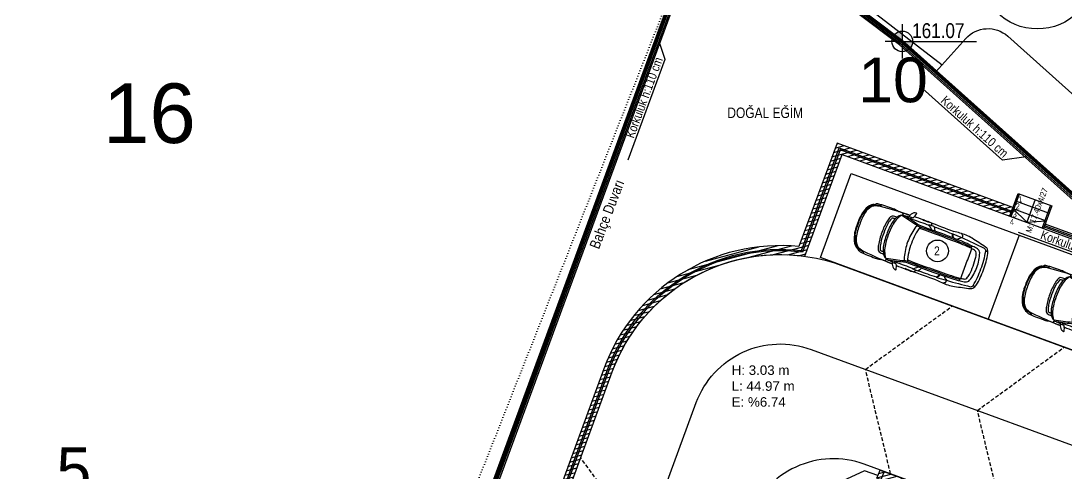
# Model space of a CAD drawing. Header units: millimetres. Extents: x 82776 to 137242, y 11666 to 27998.
# Drawn here: x 90394 to 91270, y 13695 to 14075 of the extents above; entities that cross this region are included whole.
import ezdxf
from ezdxf import colors
from ezdxf.entities.mleader import LeaderData, LeaderLine
from ezdxf.math import Vec2, Vec3
from ezdxf.xclip import XClip

# ---------------------------------------------------------------- set-up
doc = ezdxf.new("R2010")
doc.units = ezdxf.units.MM
doc.header["$XCLIPFRAME"] = 0
for name, pattern in [('( Hidden )', [0.375, 0.25, -0.125]), ('ACAD_ISO03W100', [30, 12, -18]), ('ACAD_ISO07W100', [3, 0, -3])]:
    doc.linetypes.add(name, pattern=pattern)
for name, color, linetype in [('0_IFC_Elevation_2', 31, 'Continuous'), ('0_IFC_Elevation_3', 21, 'Continuous'), ('0_IFC_Elevation_4', 11, 'Continuous'), ('0_IFC_Elevation_5', 252, 'Continuous'), ('0_IFC_Hatch', 250, 'Continuous'), ('0_IFC_Notation_Level_200', 160, 'Continuous'), ('0_IFC_Parsel Sınırı', 191, 'ACAD_ISO03W100'), ('0_IFC_Stair_Text', 221, 'Continuous'), ('0_IFC_Text_Explanation_100', 231, 'Continuous'), ('0_IFC_Text_Explanation_200', 231, 'Continuous'), ('0_IFC_Text_Explanation_50', 231, 'Continuous'), ('2_IFC_Handrail', 181, 'Continuous'), ('6_IFC_Car', 253, 'Continuous')]:
    doc.layers.add(name, color=color, linetype=linetype)
doc.layers.add('NADI', color=7, linetype='Continuous', lineweight=0)
doc.styles.add('IFC_TEXT', font='ARIALN.TTF')
doc.styles.get("Standard").update_dxf_attribs({"font": 'arial.ttf'})

# ---------------------------------------------------------------- blocks, each defined once
blk = doc.blocks.new('ARAZİYOLLAR_2')
at = {"layer": '0_IFC_Elevation_3', "elevation": 3462.382507324219}
blk.add_lwpolyline([(5325.078174019421, -2776.599885570046), (7366.254248854798, -3099.189751533108), (7447.836216071213, -5209.848980175681), (7326.47711890522, -6140.643775468911), (7380.140173569408, -6150.201549535196), (6895.930441220414, -6999.510047210249)], dxfattribs=at)
blk.add_lwpolyline([(6870.177944128169, -6982.26901471267), (6994.815086184456, -7065.712302130603, -0.4142135623726588), (7022.277655889637, -7204.43258845259), (6830.154821293124, -7491.401639511824)], format="xyb", dxfattribs=at)
at = {"layer": '0_IFC_Parsel Sınırı', "linetype": 'Continuous', "ltscale": 5, "const_width": 10, "elevation": 3462.382507324219}
blk.add_lwpolyline([(5323.214941512706, -760.3737320588407), (5322.251629360501, -1259.594809484639), (5325.078174041729, -2776.599885726391), (5018.849490014028, -2728.203144576619), (5031.985088605412, -4366.893931738785), (5024.548119614512, -5117.043911270666), (5019.312503736554, -5645.149499144391), (7326.438370356453, -6140.940967752001), (7306.799582767824, -6222.554654236374), (6955.596639690702, -6856.284798048175), (5972.947570650409, -8325.054664671916), (6122.956932644527, -8355.312968025379), (6103.698340809176, -8389.268156626553), (5666.076929288887, -9177.730920503163), (2891.340994591672, -8408.380460582064), (-1.402488344923767, -8102.431283175699), (-301.3788362048654, -7769.367876729724), (-295.6665530767495, -5422.988172673227), (-290.6992745532116, -3181.400249641724), (-205.0905786663498, -2247.177706536284), (2.32976163e-08, -1.559819793e-07), (1862.520594674963, -268.3074507984857), (3023.400813295193, -433.0368589719146)], close=True, dxfattribs=at)
at = {"layer": '0_IFC_Parsel Sınırı'}
blk.add_point((6955.5966396687, -6856.284797892164, 443.78342628479), dxfattribs=at)
at = {"layer": '0_IFC_Text_Explanation_100'}
blk.add_circle((7251.053261358873, -7272.2771681015, 3462.382507301867), 192.6327335163232, dxfattribs=at)
at = {"layer": '0_IFC_Parsel Sınırı'}
for s, p in [('5', (5062.209602071408, -4258.960682266319)), ('10', (6732.919413840777, -6738.772735034494, 443.78342628479))]:
    blk.add_text(s, height=150, rotation=278.0307205644679, dxfattribs=at).set_placement(p)
at = {"layer": 'NADI'}
blk.add_text('16', height=200, rotation=278.0307205644679, dxfattribs=at).set_placement((6243.605926010168, -4250.362343450891, 443.78342628479))
blk = doc.blocks.new('0_IFC_NOTATION_LEVEL_200')
at = {"layer": '0_IFC_Notation_Level_200'}
h = blk.add_hatch(color=256, dxfattribs=at)
h.dxf.hatch_style = 1
h.paths.add_polyline_path([(0, 1.164153e-10), (0, 576.0000000001164, 0.4142135623730951), (-576.0000000002328, 1.164153e-10)])
h.paths.add_polyline_path([(0, -575.9999999998836, 0.4142135623730951), (576, 1.164153e-10), (0, 1.164153e-10)])
for p, q in [((0, 960.0000000001164), (0, -959.9999999998836)), ((0, 0), (-960.0000000002328, 0)), ((0, 0), (4154.476455913624, 0))]:
    blk.add_line(p, q, dxfattribs=at)
blk.add_circle((0, 0), 575.9999999999998, dxfattribs=at)
at = {"layer": '0_IFC_Notation_Level_200', "style": 'IFC_TEXT'}
for tag, p in [('LEVEL_ABOVE', (549.1352774708066, 185.4269625312881)), ('LEVEL_BELOW', (549.1352774708066, -1005.370475320145))]:
    blk.add_attdef(tag, p, '', height=799.9999999999999, dxfattribs=at)
blk = doc.blocks.new('BLOK KOSE KOTLARI')
at = {"layer": '0_IFC_Notation_Level_200', "linetype": 'ACAD_ISO07W100', "lineweight": 0, "ltscale": 3, "elevation": -346238.2568359374}
blk.add_lwpolyline([(5815.948296931384, 4598.123977499898), (4790.53471424403, 2003.017351215036)], dxfattribs=at)
ref = blk.add_blockref('0_IFC_NOTATION_LEVEL_200', (6343.402644995716, 3805.648671739895, -346238.2568359374), dxfattribs=dict(xscale=0.06, yscale=0.06, zscale=0.06))
ref.add_attrib('LEVEL_ABOVE', '161.07', (6376.691825765068, 3816.774289213049, -346238.2568359374), dxfattribs={"layer": '0_IFC_Notation_Level_200', "height": 49.99999999999976, "rotation": 4.41894521e-08, "style": 'IFC_TEXT'})
blk = doc.blocks.new('ARABA_3')
blk.add_wipeout([(3.000000000000096, -5.000000000000149), (3.0000000000000355, 1.0000000000000284), (1.2789769243681803e-13, 1.000000000000199), (-8.029132914089132e-13, -4.999999999999744)]).dxf.layer = '6_IFC_Car'
at = {"layer": '6_IFC_Car'}
blk.add_lwpolyline([(2.84e-14, 0.9999999999999857), (3.000000000000042, 0.9999999999999857), (3.000000000000035, -5), (2.84e-14, -5)], close=True, dxfattribs=at)
for points in [[(0.8412199226756057, -2.30480479973729), (0.76317729065903, -2.270052358883084), (0.7104901846487622, -2.237324601659899)], [(2.158780586329612, -2.304804799737297), (2.236823218340362, -2.270052358883084), (2.289510324349492, -2.237324601659899)]]:
    blk.add_lwpolyline(points, dxfattribs=at)
for centre, radius, start, end in [((1.015056161906194, -0.2081492784410912), 0.3145009419373856, 130.0524005819592, 160.5093207718049), ((1.147637758746391, -0.3448175565270901), 0.5272103868524173, 108.2264890075431, 139.7141565385789), ((1.204859776472545, -0.4696441031900492), 0.6372147062888412, 102.5637298068265, 127.9855032338194), ((1.215353743644762, -0.4905064873782692), 0.6205482308523999, 105.8018806241117, 129.6783477828011), ((1.426492634924443, -1.148709201208667), 1.378052814855755, 86.94230761907745, 108.7847739342224), ((1.470079634480761, -2.132273285347153), 2.278604993189009, 89.24759000201904, 100.7165345712284), ((1.145114868687329, 0.1667275976330274), 0.0801722659142505, 169.4265963511531, 190.358378713103), ((1.029421992391661, 0.0233576065452113), 0.1341101911809975, 60.81180103931846, 74.06157646710055), ((1.216070664174708, 0.0850359914276027), 0.1333042446286841, 137.9984543537239, 167.5789105137756), ((1.439103708855185, -1.423346664891688), 1.629729220043545, 87.85859841215866, 101.3988189612903), ((1.529920874518687, -2.132273285347153), 2.278604993189009, 79.28346542877156, 90.75240999798095), ((1.573507874080775, -1.148709201208667), 1.378052814855755, 71.21522606577754, 93.05769238092257), ((1.560896800144206, -1.423346664891688), 1.629729220043545, 78.60118103870965, 92.14140158784132), ((1.78392984483051, 0.0850359914276027), 0.1333042446286841, 12.42108948622438, 42.00154564627608), ((1.970578516613542, 0.0233576065452041), 0.1341101911809975, 105.9384235328994, 119.1881989606815), ((1.854885640314428, 0.1667275976330274), 0.0801722659142505, 349.6416212868969, 10.57340364884689), ((1.795140732530391, -0.4696441031900492), 0.6372147062888412, 52.01449676618051, 77.43627019317346), ((1.784646765362808, -0.4905064873782692), 0.6205482308523999, 50.32165221719891, 74.19811937588824), ((1.852362750253064, -0.3448175565270901), 0.5272103868524173, 40.28584346142113, 71.77351099245689), ((1.984944347095535, -0.2081492784410912), 0.3145009419373856, 19.4906792281951, 49.94759941804074), ((4.684307550614583, -0.6273179502530298), 4.065079808526448, 173.8488249554905, 181.4621789664756), ((-22.60801627970177, 20.50010016305827), 31.20244907456289, 318.1395846401504, 318.3037400807165), ((18.16288322331974, -1.973912713329887), 17.54348385165186, 174.5518548356617, 177.7985221029956), ((0.8363829235931348, -0.2378533438862007), 0.1991640650704913, 150.7000254024942, 166.6111081246985), ((-0.0847727545117039, 0.3768359946935718), 0.9089725870954964, 325.318215041412, 330.6875409295967), ((1.281276990157863, -0.2865991018690295), 0.5918281195926136, 161.94919466287, 178.4754332562244), ((0.7737291707646606, -0.2704066457577312), 0.0840719763586023, 180.3041584167836, 206.7461471443492), ((1.361611105756708, -0.3601622077509532), 0.6649889335006502, 157.0580543035805, 175.5220006441881), ((0.9593294952962025, -0.1333813598729847), 0.2533812708650768, 157.2649729629183, 182.9540980631736), ((1.238648389336987, -0.3360777979368521), 0.5946049863106675, 146.0399861210263, 153.2202346658945), ((0.9554449597455985, -0.1929457255884799), 0.2258113047271694, 127.1273113861415, 155.9585168992868), ((2.044555549259634, -0.1929457255884799), 0.2258113047271694, 24.04148310071316, 52.87268861385844), ((1.638389403245064, -0.3601622077509532), 0.6649889335006502, 4.477999355811934, 22.9419456964195), ((1.761352119664749, -0.3360777979368521), 0.5946049863106675, 26.77976533410549, 33.96001387897368), ((2.040671013706692, -0.1333813598729847), 0.2533812708650768, 357.0459019368263, 22.73502703708168), ((1.718723518845024, -0.2865991018690295), 0.5918281195926136, 1.52456674377554, 18.05080533712997), ((3.084773263511131, 0.3768359946935647), 0.9089725870954964, 209.3124590704034, 214.681784958588), ((2.226271338234738, -0.2704066457577312), 0.0840719763586023, 333.2538528556508, 359.6958415832164), ((-15.16288271431685, -1.973912713329887), 17.54348385165186, 2.201477897004417, 5.448145164338269), ((25.60801678870469, 20.50010016305827), 31.20244907456289, 221.6962599192836, 221.8604153598497), ((2.163617585413248, -0.2378533438862007), 0.1991640650704913, 13.3888918753015, 29.29997459750575), ((-1.684307041608178, -0.627317950253044), 4.065079808526448, 358.5378210335244, 6.151175044509429), ((1.175247214853399, -1.271443518464337), 0.597765987335619, 100.6163527609988, 116.1359482777928), ((1.487777325819564, -2.988466251732432), 2.342993988700702, 89.70111124726503, 100.3926291653925), ((1.512223183187984, -2.988466251732432), 2.342993988700702, 79.60737083460742, 90.29888875273497), ((1.824753294148337, -1.271443518464337), 0.597765987335619, 63.86405172220716, 79.38364723900114), ((2.034588106823008, -0.6899125730340572), 1.414634893603255, 181.6662945466421, 188.6853536314766), ((-27.94799810410355, -0.669266769534552), 28.58730474619961, 358.6731969816359, 359.4097519125701), ((0.0975848523854381, -0.948105749030475), 0.5404318323581601, 358.3391117724909, 4.730744242556779), ((0.9543219034595722, -1.175683151370726), 0.24861638281473, 144.031057291636, 166.1786897021445), ((1.259522333442085, -1.800663262379941), 0.9087332986627554, 96.1971311068198, 125.2531958873188), ((1.000426619086738, -1.20559923584468), 0.3035152212598758, 114.1973656861298, 144.5723182670619), ((1.456268553704802, -0.9345775967267115), 0.6154462946439877, 165.8772237279395, 181.1895660316289), ((0.9990596986528288, -0.8796037075425289), 0.1689977263247824, 121.035468524732, 145.7162342468118), ((1.272687950077312, -1.701805192574511), 0.8688825122326524, 104.7613492077304, 117.1630860642446), ((1.256496437731051, -0.8975323526259728), 0.3402502583015745, 177.3784657666358, 181.983351748621), ((1.414734645049406, -0.8951230473468356), 0.4983059991268715, 173.2742373083882, 178.4874440733449), ((0.9874936663232176, -0.83788849049958), 0.0676450604683373, 158.2226814168063, 179.046263612922), ((0.9722857856797872, -0.8386042794341932), 0.0541565664288463, 110.7595837618353, 151.5350801799808), ((1.217071228878438, -1.355925264565854), 0.6263116431478868, 95.98784173769462, 114.9283761629112), ((1.453572540894484, -2.733855628938293), 1.914983949876736, 88.61074753319151, 102.1261327818981), ((1.470096614855663, -3.003016998089265), 2.292202226411088, 89.2525263371382, 97.98351403497422), ((1.530193523465534, -3.640174921365805), 2.767612839797741, 90.62506833632767, 97.65710973964941), ((1.469806985537374, -3.640174921365805), 2.767612839797741, 82.34289026035061, 89.37493166367231), ((1.546427968108417, -2.733855628938293), 1.914983949876736, 77.87386721810185, 91.38925246680849), ((1.52990389414721, -3.003016998089265), 2.292202226411088, 82.01648596502577, 90.7474736628618), ((1.740478175563147, -1.800663262379941), 0.9087332986627554, 54.74680411268121, 83.8028688931802), ((1.782929280124463, -1.355925264565854), 0.6263116431478868, 65.07162383708882, 84.01215826230538), ((1.727312558925575, -1.701805192574511), 0.8688825122326524, 62.83691393575538, 75.23865079226957), ((2.027714723321956, -0.8386042794341932), 0.0541565664288463, 28.46491982001915, 69.2404162381647), ((2.012506842679655, -0.83788849049958), 0.0676450604683373, 0.9537363870780367, 21.7773185831937), ((1.585265863952322, -0.8951230473468356), 0.4983059991268715, 1.512555926655061, 6.725762691611823), ((1.74350407127418, -0.8975323526259728), 0.3402502583015745, 358.0166482513789, 2.62153423336415), ((2.000940810350101, -0.8796037075425289), 0.1689977263247824, 34.28376575318822, 58.96453147526795), ((1.999573889916163, -1.20559923584468), 0.3035152212598758, 35.42768173293806, 65.80263431387014), ((1.543731955298099, -0.9345775967267115), 0.6154462946439877, 358.8104339683711, 14.12277627206046), ((2.045678605543329, -1.175683151370726), 0.24861638281473, 13.82131029785548, 35.96894270836397), ((2.902415656620959, -0.948105749030475), 0.5404318323581601, 175.2692557574432, 181.6608882275091), ((30.94799861310992, -0.6692667695345591), 28.58730474619961, 180.5902480874299, 181.326803018364), ((0.9654124021763834, -0.6899125730340572), 1.414634893603255, 351.3146463685233, 358.3337054533579), ((0.7717287139676899, -1.654553705182735), 0.350367585230934, 106.8182932631398, 137.9377653036934), ((0.5819462406368247, -1.242251441931706), 0.1795032196083678, 49.00542869432211, 72.31361124768496), ((-0.2470262996397352, -1.426821520726768), 0.923674972620213, 357.8260903104704, 6.692718526606201), ((0.7581664864731366, -1.497019541661835), 0.1923685913771182, 97.34629331511194, 116.9193993587033), ((0.8136001928023688, -4.271384941620176), 2.887226627380508, 91.54738641440113, 92.73544820864387), ((0.7114232088056128, -1.079954902402938), 0.0292641647106547, 246.3802201518608, 276.6436977879264), ((3.111034101923081, -1.354002856776467), 2.409882778964539, 174.3390782269347, 179.029586202061), ((16.51626533471407, 2.301870105207072), 16.18427963298922, 192.3803215332406, 194.4395328275415), ((-0.6687869857448732, -1.423208155366708), 1.387054453537023, 359.5829146967179, 1.547519771818118), ((1.968362599572955, -1.378356597946371), 1.251402357638386, 173.6975216623234, 176.8091737584282), ((-21.76187550452878, -6.621406472263757), 23.15917839339351, 12.29012541915115, 13.84268065387591), ((0.2679668765038627, -1.357926158926098), 0.4684634232985666, 356.6609884350055, 6.335632249076278), ((24.7618760135305, -6.621406472263757), 23.15917839339351, 166.1573193461241, 167.7098745808488), ((-13.51626482571117, 2.301870105207065), 16.18427963298922, 345.5604671724586, 347.6196784667593), ((2.732033632501369, -1.357926158926098), 0.4684634232985666, 173.6643677509237, 183.3390115649944), ((2.186400316198202, -4.271384941620176), 2.887226627380508, 87.26455179135614, 88.45261358559885), ((2.241834022532096, -1.497019541661835), 0.1923685913771182, 63.08060064129669, 82.65370668488808), ((1.031637909432291, -1.378356597946371), 1.251402357638386, 3.19082624157174, 6.302478337676583), ((3.668787494750098, -1.423208155366708), 1.387054453537023, 178.4524802281819, 180.4170853032821), ((2.288577300193807, -1.079954902402938), 0.0292641647106547, 263.3563022120736, 293.6197798481392), ((-0.1110335929236896, -1.354002856776467), 2.409882778964539, 0.970413797939048, 5.660921773065342), ((2.41805426836607, -1.242251441931706), 0.1795032196083678, 107.686388752315, 130.9945713056779), ((3.247026808637983, -1.426821520726768), 0.923674972620213, 173.3072814733938, 182.1739096895296), ((2.228271795035219, -1.654553705182735), 0.350367585230934, 42.0622346963066, 73.1817067368602), ((0.6602216393641243, -1.5066577704997), 0.1721182742605208, 149.703846895197, 181.0664111137963), ((0.5016533941299315, -1.510301638826611), 0.0135273896628166, 178.1340414203871, 255.456783008749), ((0.408357912688615, -0.97633330464258), 0.5543995938049833, 279.3319961009768, 298.8639520091987), ((14.712245068024, -1.671235480610178), 14.08821437209233, 179.2488580984414, 180.5471573485245), ((1.136714314052454, -0.4461267322093505), 1.072216962278557, 247.026996980662, 250.1844626078642), ((-35.49850551130941, -1.403288598513597), 36.22538549866515, 358.9780189955066, 359.946905943775), ((61.01542046213883, -2.2306779640274), 60.17424619678823, 179.5186793590513, 180.8177828031867), ((0.878080340995325, -1.724887257613126), 0.0347838701095551, 144.655269197207, 180.4659788114681), ((1.065734939558979, -1.966016455146124), 0.3389987230396526, 104.6237839438398, 129.5871551831454), ((-3.149865153643673, -1.898556348999399), 4.033943940379945, 1.061874985784248, 3.055690642149536), ((1.438488580959486, -3.569882258790428), 1.866766983102223, 88.11168451889708, 107.3257176329338), ((1.488553294598901, -3.430750775585295), 1.863446406341164, 89.64801616016754, 105.8327936752085), ((1.561511928043437, -3.569882258790428), 1.866766983102223, 72.6742823670662, 91.88831548110291), ((1.511447214403972, -3.430750775585295), 1.863446406341164, 74.16720632479144, 90.35198383983249), ((1.934265569447404, -1.966016455146124), 0.3389987230396526, 50.41284481685456, 75.37621605616017), ((6.14986566264541, -1.898556348999377), 4.033943940379945, 176.9443093578504, 178.9381250142157), ((2.121920168011079, -1.724887257613126), 0.0347838701095551, 359.5340211885318, 35.34473080279297), ((-58.01541995313943, -2.230677964027385), 60.17424619678823, 359.1822171968133, 0.4813206409487461), ((1.863286194953928, -0.4461267322093505), 1.072216962278557, 289.8155373921358, 292.973003019338), ((38.49850602031578, -1.403288598513576), 36.22538549866515, 180.053094056225, 181.0219810044935), ((2.591642596310805, -0.97633330464258), 0.5543995938049833, 241.1360479908013, 260.6680038990232), ((-11.71224455902461, -1.671235480610164), 14.08821437209233, 359.4528426514348, 0.7511419015585626), ((2.339778869637612, -1.5066577704997), 0.1721182742605208, 358.9335888862037, 30.29615310480292), ((2.498347114868323, -1.510301638826611), 0.0135273896628166, 284.5432169912509, 1.865958579612937), ((-8.031204546103169, -1.884080215413256), 8.64516530175359, 359.4063496497528, 0.2687395807377964), ((0.7037608947780428, -1.97201528875518), 0.0902789462323439, 181.0373245605735, 213.7909086211067), ((0.7303519138718002, -1.856443240234042), 0.1171993716178936, 147.4606814238182, 173.6761826453102), ((-1990.350392307391, -27.89301421530557), 1991.140280327468, 0.7193229995958159, 0.7448049803893282), ((2.033026390000109, -0.2748879302817997), 2.301889623076621, 232.2177400019997, 233.9431489139677), ((-2.552843636321966, -1.868619721728734), 3.185281980321617, 357.2359027857833, 1.353090086652062), ((6.112695916168249, -2.135340449178009), 5.403168286567615, 178.9396894090468, 181.0814891572967), ((1.724069307075211, -1.276903890146755), 1.265965009379548, 216.8061497803164, 225.7816861835095), ((68.68779814279537, -1.73391035834571), 67.80447172877228, 180.0759725098591, 181.2494770087604), ((46.68198674674271, -2.14225365954114), 45.75066495884669, 179.537422834498, 181.4954740752258), ((-43.68198623773983, -2.142253659541154), 45.75066495884669, 358.5045259247741, 0.4625771655020106), ((-65.68779763378896, -1.733910358345738), 67.80447172877228, 358.7505229912395, 359.9240274901409), ((1.27593120192651, -1.276903890146755), 1.265965009379548, 314.2183138164904, 323.1938502196836), ((-3.112695407163045, -2.135340449178031), 5.403168286567615, 358.9185108427033, 1.060310590912484), ((0.9669741190027848, -0.2748879302817997), 2.301889623076621, 306.0568510860323, 307.7822599980003), ((1993.350392816394, -27.89301421530907), 1991.140280327468, 179.2551950196106, 179.2806770004041), ((5.552844145328364, -1.86861972172872), 3.185281980321617, 178.6469099133479, 182.7640972142166), ((2.269648595134583, -1.856443240234042), 0.1171993716178936, 6.323817354689738, 32.53931857618183), ((2.296239614220198, -1.97201528875518), 0.0902789462323439, 326.2090913788933, 358.9626754394264), ((11.0312050551049, -1.884080215413241), 8.64516530175359, 179.7312604192622, 180.5936503502472), ((0.6922511308361905, -2.116707720529632), 0.0237376571249206, 233.5917186235123, 271.2529460980127), ((0.7074620713538878, -2.111149218236207), 0.0327686423401236, 243.3620153258401, 273.6257551641983), ((14.570202204896, -2.325048820504569), 13.84852209696932, 179.6664261239201, 182.2741693664594), ((-11.5702016958931, -2.325048820504576), 13.84852209696932, 357.7258306335405, 0.3335738760798461), ((2.292538437645504, -2.111149218236207), 0.0327686423401236, 266.3742448358017, 296.6379846741599), ((2.307749378163229, -2.116707720529632), 0.0237376571249206, 268.7470539019873, 306.4082813764877), ((4.120807443234454, -3.289882076424667), 3.509998895754057, 173.557451669581, 180.6243346743437), ((1.929331954360335, -21.43711090424925), 18.60106728675981, 93.68858175707568, 93.72006160774336), ((8.523846553734138, -2.624121794095387), 7.805423757225459, 181.8436016822515, 184.4727813027406), ((1.056590713608414, -2.518194032086874), 0.5000922006290754, 228.105529132544, 245.0624323993344), ((1.193012890345499, -2.291161124779719), 0.743171098230697, 231.7239554584521, 242.1165127642794), ((1.19713589014379, -3.483765935901438), 0.5195591807863885, 132.2980612909397, 151.1196894006472), ((7.470536714937864, -2.977669741414835), 6.624177622441986, 180.9676783161351, 186.0276843874841), ((-4.470536205932624, -2.97766974141485), 6.624177622441986, 353.9723156125159, 359.0323216838648), ((1.802864618859103, -3.483765935901438), 0.5195591807863885, 28.88031059935281, 47.70193870906029), ((1.943409795394487, -2.518194032086874), 0.5000922006290754, 294.9375676006657, 311.894470867456), ((1.806987618656222, -2.291161124779719), 0.743171098230697, 297.8834872357206, 308.2760445415478), ((-5.523846044732408, -2.624121794095401), 7.805423757225459, 355.5272186972593, 358.1563983177485), ((1.070668554642566, -21.43711090424925), 18.60106728675981, 86.27993839225665, 86.31141824292432), ((-1.120806934231552, -3.28988207642466), 3.509998895754057, 359.3756653256562, 6.442548330418973), ((1.703011309245006, -3.315243443059848), 1.092070397900738, 180.6760307237893, 192.7006475917627), ((0.0532367850712845, -3.617206853708601), 0.7193795711458897, 33.26416710888329, 38.90908689095237), ((0.6808295182989355, -3.204492617308972), 0.0317677514721164, 214.8093791026062, 262.3952452940932), ((0.6926774129900936, -3.179973609215927), 0.0582622474315002, 254.0074009693811, 292.6387259611044), ((0.7159846639808621, -3.242704421035128), 0.0090008821279746, 42.11356839196937, 95.61681884817835), ((0.7465440793161804, -3.306551819214483), 0.0738516144589104, 93.37682848281568, 108.8677123557907), ((17.60967143672413, -2.067875779228167), 16.90765830357382, 183.9508332099348, 186.7871515808414), ((7.500279540160065, -3.00327332081752), 6.604144341235125, 181.815107158037, 185.4923679674891), ((9.464912532112905, -2.920117661910019), 8.528166065667733, 182.7967533067409, 184.9762817493071), ((-6.464912023114635, -2.920117661910026), 8.528166065667733, 355.0237182506929, 357.2032466932591), ((-4.500279031160658, -3.003273320817527), 6.604144341235125, 354.5076320325109, 358.1848928419629), ((-14.60967092772122, -2.067875779228174), 16.90765830357382, 353.2128484191586, 356.0491667900652), ((2.253456429683211, -3.306551819214483), 0.0738516144589104, 71.13228764420927, 86.6231715171843), ((2.284015845022025, -3.242704421035128), 0.0090008821279746, 84.38318115182165, 137.8864316080306), ((2.307323096009298, -3.179973609215927), 0.0582622474315002, 247.3612740388956, 285.9925990306189), ((2.319170990706282, -3.204492617308972), 0.0317677514721164, 277.6047547059068, 325.1906208973938), ((2.946763723928128, -3.617206853708601), 0.7193795711458897, 141.0909131090476, 146.7358328911167), ((1.296989199753241, -3.315243443059848), 1.092070397900738, 347.2993524082373, 359.3239692762107), ((124.5744197841315, 24.37731018963376), 127.0454766531303, 192.7010022623023, 192.9438472753086), ((0.9073189975694617, -3.685685842201465), 0.0485505938615622, 107.9846775392625, 124.0892538283393), ((2.084379979536279, -3.566842712155896), 1.206102243413943, 185.0622569271376, 193.4372328296815), ((0.9274727059366227, -3.786767191718212), 0.1513953373982256, 90.38513487605626, 103.4228340607721), ((1.077332391882194, -3.803020554683286), 0.1717934497776025, 194.873194031329, 246.7011533867242), ((1.116341829887915, -3.355518077492128), 0.33819678506165, 235.8425546000151, 244.1517433460842), ((1.633921104397259, -3.612677272586267), 0.6667023953918138, 184.0598880758797, 196.1869828865384), ((1.380159262073078, 23.75892031255052), 27.42188346868426, 269.140658107487, 270.2503966726883), ((1.082092199890269, -3.753973942974234), 0.0990354207359075, 206.7412252773204, 248.5312577435949), ((1.238846068502255, -3.463362057476878), 0.428679965633601, 243.242219377783, 262.9175329839669), ((1.619841246929809, 23.75892031255052), 27.42188346868426, 269.7496033273117, 270.859341892513), ((1.761154440497136, -3.463362057476878), 0.428679965633601, 277.0824670160331, 296.757780622217), ((1.917908309114935, -3.753973942974234), 0.0990354207359075, 291.4687422564051, 333.2587747226797), ((1.922668117120728, -3.803020554683286), 0.1717934497776025, 293.2988466132758, 345.126805968671), ((1.36607940460216, -3.612677272586267), 0.6667023953918138, 343.8130171134616, 355.9401119241203), ((1.883658679119648, -3.355518077492135), 0.33819678506165, 295.8482566539158, 304.157445399985), ((2.072527803065113, -3.786767191718212), 0.1513953373982256, 76.5771659392279, 89.61486512394379), ((0.915620529470118, -3.566842712155896), 1.206102243413943, 346.5627671703185, 354.9377430728623), ((2.09268151143226, -3.685685842201472), 0.0485505938615622, 55.91074617166064, 72.01532246073752), ((-121.5744192751252, 24.37731018963376), 127.0454766531303, 347.0561527246914, 347.2989977376977), ((0.8821009596438216, -4.059830585708958), 0.126617362940412, 189.333005001199, 232.5417616672135), ((1.040006482997057, -3.864033174835029), 0.3781280769967056, 231.5925120131242, 253.8797635817036), ((0.902641696817085, -4.047098006645796), 0.084297659383977, 192.9921620613537, 260.1643189385178), ((1.656698052939105, -4.20162682257488), 0.7778904030713388, 175.5873644794187, 180.3284379816291), ((1.443392541776503, -1.400386412395278), 2.785648564220185, 258.5046157275936, 271.1644140691976), ((1.457768880691247, -2.697231261493989), 1.340771451452055, 250.4624873138193, 271.8049631076785), ((1.510188492698475, -1.047897211208585), 2.859312585174794, 263.4896483065324, 269.7958276045168), ((1.556607967226398, -1.400386412395278), 2.785648564220185, 268.8355859308023, 281.4953842724063), ((1.542231628307007, -2.697231261493989), 1.340771451452055, 268.1950368923215, 289.5375126861807), ((1.489812016304426, -1.047897211208585), 2.859312585174794, 270.2041723954831, 276.5103516934676), ((1.959994026009312, -3.864033174835029), 0.3781280769967056, 286.1202364182964, 308.4074879868758), ((2.097358812181141, -4.047098006645796), 0.084297659383977, 279.8356810614822, 347.0078379386463), ((1.343302456062623, -4.20162682257488), 0.7778904030713388, 359.6715620183709, 4.412635520581217), ((2.117899549359087, -4.059830585708958), 0.126617362940412, 307.4582383327865, 350.6669949988009), ((1.4216883424682, -1.704808547459663), 2.569003612807866, 259.0799413812669, 271.74683855843), ((1.578312166537031, -1.704808547459663), 2.569003612807866, 268.25316144157, 280.9200586187331)]:
    blk.add_arc(centre, radius, start, end, dxfattribs=at)
for points, knots in [([(0.8882416572504325, -4.130156625936621), (0.8869895024366368, -4.12999451622123), (0.8842413060972173, -4.129638722096165), (0.8826393859901777, -4.13384502825618), (0.8815316245321575, -4.137581872653044), (0.8812585524152055, -4.14032128760541), (0.8811134688499038, -4.141776742276384)], [0, 0, 0, 0, 0.0034100820646065, 0.0074843581191558, 0.0113074746037923, 0.0156412322954326, 0.0156412322954326, 0.0156412322954326, 0.0156412322954326]), ([(2.11175885175249, -4.130156625936621), (2.113011006567403, -4.129994516220862), (2.11575920290782, -4.129638722095178), (2.117361123011436, -4.133845028257296), (2.118468884474531, -4.13758187265236), (2.118741956589034, -4.140321287605276), (2.118887040153019, -4.141776742276384)], [0, 0, 0, 0, 0.003410082066906, 0.00748435812024, 0.011307474605507, 0.0156412322968453, 0.0156412322968453, 0.0156412322968453, 0.0156412322968453])]:
    blk.add_open_spline(points, degree=3, knots=knots, dxfattribs=at)
blk = doc.blocks.new('VAZ ARAC NO')
at = {"layer": '0_IFC_Text_Explanation_50'}
for centre in [(-1992.216134443559, 892.14832411299), (-1442.753681404909, 687.9109060540067, 8.8065862656e-06)]:
    blk.add_circle(centre, 36.6441623641229, dxfattribs=at)
at = {"layer": '0_IFC_Text_Explanation_50', "char_height": 29.99999999999997, "attachment_point": 1, "rotation": 0.07738704398698744, "style": 'IFC_TEXT'}
for s, insert in [('\\pxqc;2', (-2011.748224686627, 907.1400586271483, -8.8065862656e-06)), ('\\pxqc;1', (-1462.285771647977, 702.9026405681652))]:
    blk.add_mtext_dynamic_manual_height_columns(s, width=35.22728632092477, gutter_width=14.99999999999998, heights=[0], dxfattribs=dict(at, insert=insert))
blk = doc.blocks.new('VP_SETLER')
at = {"layer": '0_IFC_Elevation_5'}
h = blk.add_hatch(dxfattribs=at)
h.set_pattern_fill('ANSI31', color=256, scale=3.999999999999998, angle=-30.00000000000002)
h.set_pattern_definition([(14.99999999999995, (-100433.7422536335, -46815.49480512386), (-3.287001872802009, 12.26725799387116), [])])
h.paths.add_polyline_path([(8113.572753365632, -1379.440286857731), (8281.465871078792, -993.824456748247), (8308.971864277162, -1005.800279816918), (8129.787025912097, -1417.350861105035), (6178.454643990044, -700.9618820753384), (6190.510627021795, -673.4301134678097)])
at = {"layer": '0_IFC_Elevation_2'}
blk.add_lwpolyline([(8113.572753365632, -1379.440286857731), (8281.465871078792, -993.824456748247), (8308.971864277162, -1005.800279816918), (8129.787025912097, -1417.350861105035), (6178.454643990044, -700.9618820753384), (6190.510627021795, -673.4301134678097)], close=True, dxfattribs=at)
at = {"layer": '0_IFC_Elevation_3'}
blk.add_lwpolyline([(6709.3874624413, 234.3606973440474), (6681.471908985535, 158.3230627460434)], dxfattribs=at)
blk.add_lwpolyline([(1120.776843660627, -4960.903699278759), (1120.776843660627, -5072.355632183651, 0.3093057615764172), (1171.779924401431, -5146.915532086205), (2274.825792671589, -5575.898564829622), (3530.761397867581, -5575.898564829622, 0.4142135623738292), (3610.76139786758, -5495.898564829418), (3610.761397867347, -5395.898564842472), (3880.777996965684, -5395.898564823452), (3880.777996965917, -5495.898564813062, 0.4142135623723611), (3960.777996965917, -5575.898564812844), (5135.777996971738, -5575.898564829622, 0.4142135623730951), (5215.777996971738, -5495.898564829622), (5215.777996971738, -5395.898564829622), (5342.77896528237, -5395.898564829622), (5342.778965282429, -5495.898564829622, 0.4142135623730951), (5422.778965282429, -5575.898564829622), (6090.777996972203, -5575.898564829622, 0.4142135623730951), (6170.777996972203, -5495.898564829637), (6170.777996972203, -2903.938464977983, 0.2978834856089458), (6122.867706816702, -2830.656471813927), (5583.927197652752, -2594.657915882344, -0.4142135623727664), (5480.946489353664, -2331.228658361215), (6204.617813544129, -678.6092582625715)], format="xyb", dxfattribs=at)
at = {"layer": '0_IFC_Elevation_5', "linetype": '( Hidden )', "ltscale": 50}
blk.add_lwpolyline([(5749.052330143648, -839.2064224222703), (5398.504222854462, -923.5629543328396), (5185.810459825691, -632.4249060316215)], dxfattribs=at)
at = {"layer": '0_IFC_Elevation_5'}
blk.add_lwpolyline([(6182.473305000705, -691.7846258727222), (6137.623515096041, -675.319007048427), (5767.647292144728, -846.5887980358385), (5618.807276579449, -1188.265537566578), (5377.02885254829, -1461.275908585798), (5048.524365366451, -1674.292698323974), (4127.916618271629, -1549.962914499774), (3740.777996954756, -1937.101535816662), (3740.777996954741, -3350.898564964519)], dxfattribs=at)
at = {"layer": '2_IFC_Handrail'}
for points in [[(6761.017955069561, 215.4056919111026), (6733.102401613738, 139.3680573131132)], [(6765.711636217559, 213.6825095990207), (6737.796082761794, 137.6448750010313)]]:
    blk.add_lwpolyline(points, dxfattribs=at)
at = {"transparency": 33554687, "xscale": 100.0000000000101, "yscale": 100.0000000000101, "zscale": 100.0000000000101, "rotation": 69.84039433295246}
blk.add_blockref('ARABA_3', (6646.650725011729, -201.7347891601967), dxfattribs=at)
at = {"layer": '0_IFC_Text_Explanation_200', "insert": (5677.638646840831, 542.7783400468469, -85567969.19952396), "char_height": 34.99999999999999, "attachment_point": 1, "style": 'IFC_TEXT'}
blk.add_mtext_dynamic_manual_height_columns('DOĞAL EĞİM', width=511.4120135318219, gutter_width=972000.0000000005, heights=[0], dxfattribs=at)
at = {"layer": '0_IFC_Text_Explanation_200', "insert": (5214.145270362744, 77.90670960280113), "char_height": 34.99999999999997, "attachment_point": 1, "rotation": 69.2081675109247, "style": 'IFC_TEXT'}
blk.add_mtext_dynamic_manual_height_columns('Bahçe Duvarı', width=275.8485653494832, gutter_width=972000.0000000005, heights=[0], dxfattribs=at)
at = {"layer": '0_IFC_Text_Explanation_50', "insert": (5692.15555001075, -322.1058840271289), "char_height": 31.99999999999999, "attachment_point": 1}
blk.add_mtext_dynamic_manual_height_columns('H: 3.03 m\\PL: 44.97 m\\PE: %6.74', width=511.4120135318196, gutter_width=971999.9999999959, heights=[0], dxfattribs=at)
at = {"layer": '0_IFC_Text_Explanation_50'}
ml = blk.add_multileader_mtext('Standard', dxfattribs=at)
ml.set_content('Korkuluk h:110 cm', color=256, style='IFC_TEXT')
ml.set_leader_properties()
ml.build(insert=Vec2(0, 0))
ml.multileader.update_dxf_attribs({"text_right_attachment_type": 6, "dogleg_length": 0.36})
ctx = ml.context
ctx.base_point, ctx.char_height, ctx.plane_origin, ctx.plane_x_axis, ctx.plane_y_axis = Vec3(5350.820468044315, 445.2442130582632), 30, Vec3(5378.166277762051, 691.4192770580994), Vec3(0.3448155424840699, 0.9386704648924546), Vec3(-0.9386704648924546, 0.3448155424840699)
ctx.right_attachment, ctx.text_align_type = 6, 2
notes = []
notes.append((ctx, [(1, (1, 1, 0), (5468.304199924475, 704.9027733026159), (-0.3448155424840698, -0.9386704648924546), 0.3600000000000009, [(0, [(5448.56294063422, 762.7926885090272)], 0, [])])]))
ctx.mtext.insert, ctx.mtext.text_direction, ctx.mtext.rotation, ctx.mtext.alignment, ctx.mtext.flow_direction = Vec3(5433.698298508083, 715.100870534894), Vec3(0.3448155424840699, 0.9386704648924546), 1.218754058134837, 3, 5
for ctx, leaders in notes:
    for number, flags, end, landing, length, lines in leaders:
        leader = LeaderData()
        leader.index, (leader.has_last_leader_line, leader.has_dogleg_vector, leader.attachment_direction) = number, flags
        leader.last_leader_point, leader.dogleg_vector, leader.dogleg_length = Vec3(end), Vec3(landing), length
        for number, points, colour, breaks in lines:
            line = LeaderLine()
            line.index, line.vertices, line.color, line.breaks = number, Vec3.list(points), colors.encode_raw_color(colour), breaks
            leader.lines.append(line)
        ctx.leaders.append(leader)
at = {"layer": '0_IFC_Elevation_4'}
blk.add_lwpolyline([(7055.044727869869, 37.15290741603531), (6742.965629698026, 151.7259184451104), (6737.796082761852, 137.6448750010313), (7085.340749474024, 10.05145664786687)], dxfattribs=at)
at = {"layer": '0_IFC_Elevation_5'}
blk.add_lwpolyline([(4218.614475724534, -1235.688111076175), (4751.402513591936, -1310.892140935422, 0.3535037025364076), (5398.504222854405, -923.5629543326359), (5573.497510693632, -446.907456027402, -0.4142137501285108), (5958.509384577526, -268.6773453417263), (7294.248769970625, -759.0648279752058, 0.4370397051408912), (7882.481254018393, -458.6354790650366, 0.4179201332383764)], format="xyb", dxfattribs=at)
at = {"layer": '0_IFC_Elevation_5', "linetype": '( Hidden )', "ltscale": 50}
blk.add_lwpolyline([(6600.564385484453, -823.9723768427793), (6516.208078288603, -473.4242154779495), (6807.346262934515, -260.730639079833)], dxfattribs=at)
at = {"layer": '2_IFC_Handrail'}
for points in [[(6739.519265073891, 142.3385561490577), (7075.242075605915, 19.08527357059938)], [(6741.242447385928, 147.0322372970841), (7065.143401737921, 28.11909049331735)]]:
    blk.add_lwpolyline(points, dxfattribs=at)
at = {"transparency": 33554687, "xscale": 100.0000000000101, "yscale": 100.0000000000101, "zscale": 100.0000000000101, "rotation": 69.84039433295246}
blk.add_blockref('ARABA_3', (6083.408987248796, 5.047088289938983), dxfattribs=at)
at = {"layer": '0_IFC_Stair_Text', "insert": (6677.458627799161, 127.6722706064902), "char_height": 20, "attachment_point": 1, "rotation": 68.89211892890773, "style": 'IFC_TEXT'}
blk.add_mtext_dynamic_manual_height_columns('M: 17.40x4/27', width=186.3435818037697, gutter_width=12.50000000000001, heights=[0], dxfattribs=at)
at = {"layer": '0_IFC_Elevation_5'}
h = blk.add_hatch(dxfattribs=at)
h.set_pattern_fill('ANSI31', color=256, scale=3.999999999999998, angle=329.9999999999999)
h.set_pattern_definition([(14.99999999999992, (-100433.7422536335, -46815.49480512386), (-3.287001872801995, 12.26725799387116), [])])
edge = h.paths.add_edge_path()
edge.add_line((1387.663554812665, -195.0575837805372), (1384.395252749804, -224.8918806827205))
edge.add_line((1384.395252749804, -224.8918806827132), (1957.734188039307, -304.6936723500839))
edge.add_line((1957.734188039307, -304.6936723500839), (1867.140431908352, -600.7993055082479))
edge.add_line((1867.140431908352, -600.7993055082479), (4793.3324330647, -1013.836789438392))
edge.add_arc((4835.262352536752, -716.7814379412739), 300.0000000000418, 261.9656710495604, 339.8404310616451)
edge.add_line((5116.8832876956, -820.1721961369622), (5291.876575534712, -343.516697832165))
edge.add_arc((5855.118445853339, -550.2982142239925), 600.000000001107, 82.06899841090598, 159.8404310616341, ccw=False)
edge.add_line((5937.906728187474, 43.96275564488314), (6063.221314653885, 385.3002380142425))
edge.add_line((6063.221314653885, 385.3002380142425), (6625.147735209219, 179.0012504910555))
edge.add_line((6625.147735209219, 179.0012504910555), (6635.486829081681, 207.1633373790391))
edge.add_line((6635.486829081681, 207.1633373790391), (6045.398321638248, 423.8014187748921))
edge.add_line((6045.398321638248, 423.8014187748921), (5917.917707647561, 76.56401363751502))
edge.add_arc((5855.118445853339, -550.2982142239488), 630.0000000010612, 84.27917747250805, 159.8404310616381)
edge.add_line((5263.714482018855, -333.1776220126049), (5088.721194179626, -809.8331203173875))
edge.add_arc((4835.26235253668, -716.781437941303), 270.0000000000052, 261.96567104956847, 339.84043106165103, ccw=False)
edge.add_line((4797.525425011889, -984.1312542887171), (1906.100129690618, -576.0011560331332))
edge.add_line((1906.100129690603, -576.001156033104), (1996.713940528221, -279.8299740792354))
edge.add_line((1996.713940528221, -279.8299740792281), (1387.663554812665, -195.0575837805299))
at = {"layer": '0_IFC_Hatch'}
h = blk.add_hatch(color=255, dxfattribs=at)
h.dxf.hatch_style = 1
edge = h.paths.add_edge_path()
edge.add_line((6629.455690989401, 190.7354533610196), (6055.795067564017, 401.3423966645059))
edge.add_line((6055.795067564017, 401.3423966645059), (5929.617470034995, 57.6542061160726))
edge.add_arc((5855.118445853179, -550.2982142237306), 612.5000000008786, 83.01375496617914, 159.5009565086924)
edge.add_line((5281.403149072445, -335.8057709049463), (5105.149082063945, -815.8642478787951))
edge.add_arc((4835.262352536738, -716.7814379413174), 287.4999999999963, 261.9921386018003, 339.8404310616529, ccw=False)
edge.add_line((4795.21102319019, -1001.478015050306), (1882.879193238696, -591.7689750876015))
edge.add_line((1882.879193238681, -591.7689750875724), (1973.970028487907, -294.3330015074753))
edge.add_line((1973.970028487907, -294.3330015074753), (1385.757045278515, -212.4609236171818))
edge.add_line((1385.757045278515, -212.4609236171818), (1386.301762288989, -207.4885408001428))
edge.add_line((1386.301762288989, -207.4885408001428), (1980.468282356829, -290.1892784570664))
edge.add_line((1980.468282356829, -290.1892784570664), (1889.374902432158, -587.633561083996))
edge.add_line((1889.374902432158, -587.6335610839888), (4795.907568048336, -996.5267702309866))
edge.add_arc((4835.262352536709, -716.781437941303), 282.5000000000193, 261.9921386017988, 339.8404310616501)
edge.add_line((5100.455399811282, -814.1410685755399), (5276.714579774663, -334.0686655803584))
edge.add_arc((5855.118445853193, -550.2982142237597), 617.5000000009086, 83.38191910180382, 159.5023288105452, ccw=False)
edge.add_line((5926.285706547219, 63.08704073957051), (6052.824568728058, 407.7592601246142))
edge.add_line((6052.824568728058, 407.7592601246142), (6631.178873301381, 195.429134508784))
edge.add_line((6631.178873301381, 195.429134508784), (6629.455690989401, 190.7354533610196))
at = {"layer": '0_IFC_Elevation_2'}
blk.add_lwpolyline([(1387.663554812665, -195.0575837805372), (1384.395252749804, -224.8918806827132), (1957.734188039307, -304.6936723500839), (1867.140431908352, -600.7993055082479), (4793.332433064716, -1013.836789438428, 0.3535037025364466), (5116.8832876956, -820.1721961369622), (5291.876575534712, -343.516697832165, -0.3529965921644365), (5937.906728187474, 43.96275564488314), (6063.221314653885, 385.3002380142425), (6625.147735209219, 179.0012504910555), (6635.486829081681, 207.1633373790391), (6045.398321638248, 423.8014187748921), (5917.917707647561, 76.56401363751502, 0.3421876556857661), (5263.714482018855, -333.1776220126049), (5088.721194179626, -809.8331203173875, -0.3535037025364371), (4797.525425011889, -984.1312542887171), (1906.100129690603, -576.001156033104), (1996.713940528221, -279.8299740792281)], format="xyb", close=True, dxfattribs=at)
at = {"layer": '0_IFC_Elevation_3'}
for points in [[(6653.063288664984, 255.0388850890595), (6765.711636217559, 213.6825095990207)], [(6643.758104179767, 229.6930068897054), (6756.406451732285, 188.3366313996812)], [(6625.147735209219, 179.0012504910555), (6737.796082761852, 137.6448750010313)], [(6634.452919694493, 204.3471286903805), (6747.101267247067, 162.9907532003563)], [(6634.452919694493, 204.3471286903805), (6681.471908985535, 158.3230627460434), (6747.10126724701, 162.9907532003563)]]:
    blk.add_lwpolyline(points, dxfattribs=at)
for points in [[(1867.140431908352, -600.7993055082479), (4793.332433064716, -1013.836789438428, 0.3535037025364895), (5116.8832876956, -820.1721961369622), (5291.876575534828, -343.516697831903, -0.4142137501285274), (6061.900323302616, 12.94352353973954), (7397.639708695715, -477.4439590937545, 0.3363194644088511), (7570.987967305483, -424.3865808297996)], [(8113.572753365632, -1379.440286857731), (6136.739495263508, -653.6892192257218, 0.4142137501286473), (5751.727621379556, -831.9193299116596), (5680.125158013209, -1026.953712528266, -0.3535037025364476), (4709.472594119158, -1607.947492432431), (4176.684556251756, -1532.743462573198, 0.4559071651839926), (3720.777996954756, -1928.81726456921), (3720.777996954741, -3350.898564964547), (3320.777996954741, -3350.898564964547), (3320.777996954756, -1759.435016063187, 0.373713961870111), (2976.684556251756, -1363.36121406719), (1252.251820955425, -1119.954302315585, -0.418430930160103), (743.2680136944981, -433.4508985672873), (793.3134312632028, -112.3312908016523)]]:
    blk.add_lwpolyline(points, format="xyb", dxfattribs=at)
at = {"layer": '0_IFC_Elevation_4'}
blk.add_lwpolyline([(7587.956321390419, -439.5657029902504), (6254.64735420236, 753.1521993644418), (5678.323299074909, 1187.841518858157), (5616.887091002791, 1212.117023220067), (4809.583179002409, -985.5575158325519, -0.012985502535338), (4794.294583141236, -983.6752149048697), (5608.106302285465, 1231.715133339763), (5685.729765359792, 1201.043502137603), (6264.180641834639, 764.7500390792555), (7581.266687793089, -413.455571632905), (7632.185217454637, -269.1443810288183), (7644.745389289237, -278.7036996746465)], format="xyb", close=True, dxfattribs=at)
at = {"layer": '0_IFC_Elevation_5', "linetype": '( Hidden )', "ltscale": 50}
blk.add_lwpolyline([(6225.069893642459, -686.1177918760367), (6140.713586446612, -335.5696305112069), (6431.851771092638, -122.8760541130759)], dxfattribs=at)
at = {"layer": '2_IFC_Handrail'}
for points in [[(7636.38644958708, -272.3418624955084), (7583.496565658904, -422.158948752025), (6261.002879290565, 760.8840925076511), (5683.260943264832, 1196.642841044449), (5611.033231857946, 1225.182429966531), (4799.360927621673, -984.3839186642581)], [(7640.565919438158, -275.5227810850775), (7585.726443524662, -430.862325871145), (6257.825116746492, 757.0181459360465), (5680.79212116987, 1192.24217995131), (5613.96016143031, 1218.649726593299), (4804.454661679411, -985.0180614364072)], [(6625.147735209219, 179.0012504910555), (6653.063288664926, 255.038885089074)], [(6629.841416357216, 177.2780681789736), (6657.756969813039, 253.3157027769921)]]:
    blk.add_lwpolyline(points, dxfattribs=at)
blk.add_lwpolyline([(6629.455690989401, 190.7354533610196), (6055.795067564017, 401.3423966645059), (5929.617470034995, 57.6542061160726, 0.3467072166038205), (5281.403149072445, -335.8057709049463), (5105.149082063945, -815.8642478787951, -0.3533737896036478), (4795.21102319019, -1001.478015050306), (1882.879193238681, -591.7689750875724), (1973.970028487907, -294.3330015074753), (1385.757045278515, -212.4609236171818), (1386.301762288989, -207.4885408001428), (1980.468282356829, -290.1892784570664), (1889.374902432158, -587.6335610839888), (4795.907568048352, -996.526770231023, 0.3533737896036459), (5100.455399811282, -814.1410685755399), (5276.714579774663, -334.0686655803584, -0.344915396754387), (5926.285706547219, 63.08704073957051), (6052.824568728058, 407.7592601246142), (6631.178873301381, 195.429134508784)], format="xyb", close=True, dxfattribs=at)
at = {"layer": '0_IFC_Stair_Text', "transparency": 33554687, "char_height": 19.99999999999998, "attachment_point": 3, "style": 'IFC_TEXT'}
for s, insert in [('1', (6667.064055419891, 245.412632587846)), ('2', (6658.27582562821, 221.4748587328213)), ('3', (6648.453686449342, 194.720876189167)), ('4', (6639.148501964069, 169.3749979898421))]:
    blk.add_mtext_dynamic_manual_height_columns(s, width=21.1162618731325, gutter_width=12.50000000000012, heights=[0], dxfattribs=dict(at, insert=insert))
at = {"layer": '0_IFC_Text_Explanation_50'}
ml = blk.add_multileader_mtext('Standard', dxfattribs=at)
ml.set_content('Korkuluk h:110 cm', color=256, style='IFC_TEXT')
ml.set_leader_properties()
ml.build(insert=Vec2(0, 0))
ml.multileader.update_dxf_attribs({"text_right_attachment_type": 6, "dogleg_length": 0.36})
ctx = ml.context
ctx.base_point, ctx.char_height, ctx.plane_origin, ctx.plane_x_axis, ctx.plane_y_axis = Vec3(6402.857722776714, 571.4953963466406), 30, Vec3(6643.214284880217, 469.4339840570755), Vec3(0.745308740550744, -0.6667194921844298), Vec3(0.6667194921844298, 0.745308740550744)
ctx.right_attachment, ctx.text_align_type = 6, 2
notes = []
notes.append((ctx, [(1, (1, 1, 0), (6600.876725132825, 366.5235205427889), (-0.7453087405507443, 0.6667194921844296), 0.3600000000000008, [(0, [(6683.590667957687, 377.6755964553886)], 0, [])])]))
ctx.mtext.insert, ctx.mtext.text_direction, ctx.mtext.rotation, ctx.mtext.alignment, ctx.mtext.flow_direction = Vec3(6623.119698223731, 394.9280932041729), Vec3(0.745308740550744, -0.6667194921844298), 5.553386775836881, 3, 5
ml = blk.add_multileader_mtext('Standard', dxfattribs=at)
ml.set_content('Korkuluk h:110 cm', color=256, style='IFC_TEXT')
ml.set_leader_properties()
ml.build(insert=Vec2(0, 0))
ml.multileader.update_dxf_attribs({"text_right_attachment_type": 6, "dogleg_length": 0.36})
ctx = ml.context
ctx.base_point, ctx.char_height, ctx.plane_origin, ctx.plane_x_axis, ctx.plane_y_axis = Vec3(6732.835520556843, 116.6044026990293), 30, Vec3(6955.809978974066, 105.9105803416314), Vec3(0.9388896797602617, -0.344218200041301), Vec3(0.344218200041301, 0.9388896797602617)
ctx.right_attachment, ctx.text_align_type = 6, 2
notes.append((ctx, [(1, (1, 1, 0), (6992.568782712696, -0.7140855904872297), (-0.938889679760262, 0.3442182000413005), 0.3600000000000015, [(0, [(7027.228169119699, 35.55934636520396)], 0, [])])]))
ctx.mtext.insert, ctx.mtext.text_direction, ctx.mtext.rotation, ctx.mtext.alignment, ctx.mtext.flow_direction = Vec3(7002.744858269943, 33.89829783297319), Vec3(0.9388896797602617, -0.344218200041301), 5.93177933496448, 3, 5
for ctx, leaders in notes:
    for number, flags, end, landing, length, lines in leaders:
        leader = LeaderData()
        leader.index, (leader.has_last_leader_line, leader.has_dogleg_vector, leader.attachment_direction) = number, flags
        leader.last_leader_point, leader.dogleg_vector, leader.dogleg_length = Vec3(end), Vec3(landing), length
        for number, points, colour, breaks in lines:
            line = LeaderLine()
            line.index, line.vertices, line.color, line.breaks = number, Vec3.list(points), colors.encode_raw_color(colour), breaks
            leader.lines.append(line)
        ctx.leaders.append(leader)
blk = doc.blocks.new('VAZIYET PLANI')
ref = blk.add_blockref('ARAZİYOLLAR_2', (720.2656217206386, 2186.118171058406, -3462.382507324219), dxfattribs=dict(rotation=81.96927943568697))
XClip(ref).set_block_clipping_path([(-2265.3035932210114, 407.7926608023845), (-647.0130053806643, -11062.316078094693), (8996.370837995048, -9701.753797133511), (7378.0802501547005, 1768.3549417635659)])
blk.add_blockref('VP_SETLER', (2216.857222522435, 7350.902687401583))
for name, p in [('BLOK KOSE KOTLARI', (2137.635219361226, 4310.004054740944, 346238.2568359374)), ('VAZ ARAC NO', (10591.33517643687, 6520.606842142777))]:
    blk.add_blockref(name, p)

msp = doc.modelspace()

# ---------------------------------------------------------------- block references
at = {"xscale": 0.25, "yscale": 0.25, "zscale": 0.25}
msp.add_blockref('VAZIYET PLANI', (89012.66178083458, 12028.61909459709, -86559.56420898432), dxfattribs=at)

doc.saveas('drawing.dxf')
